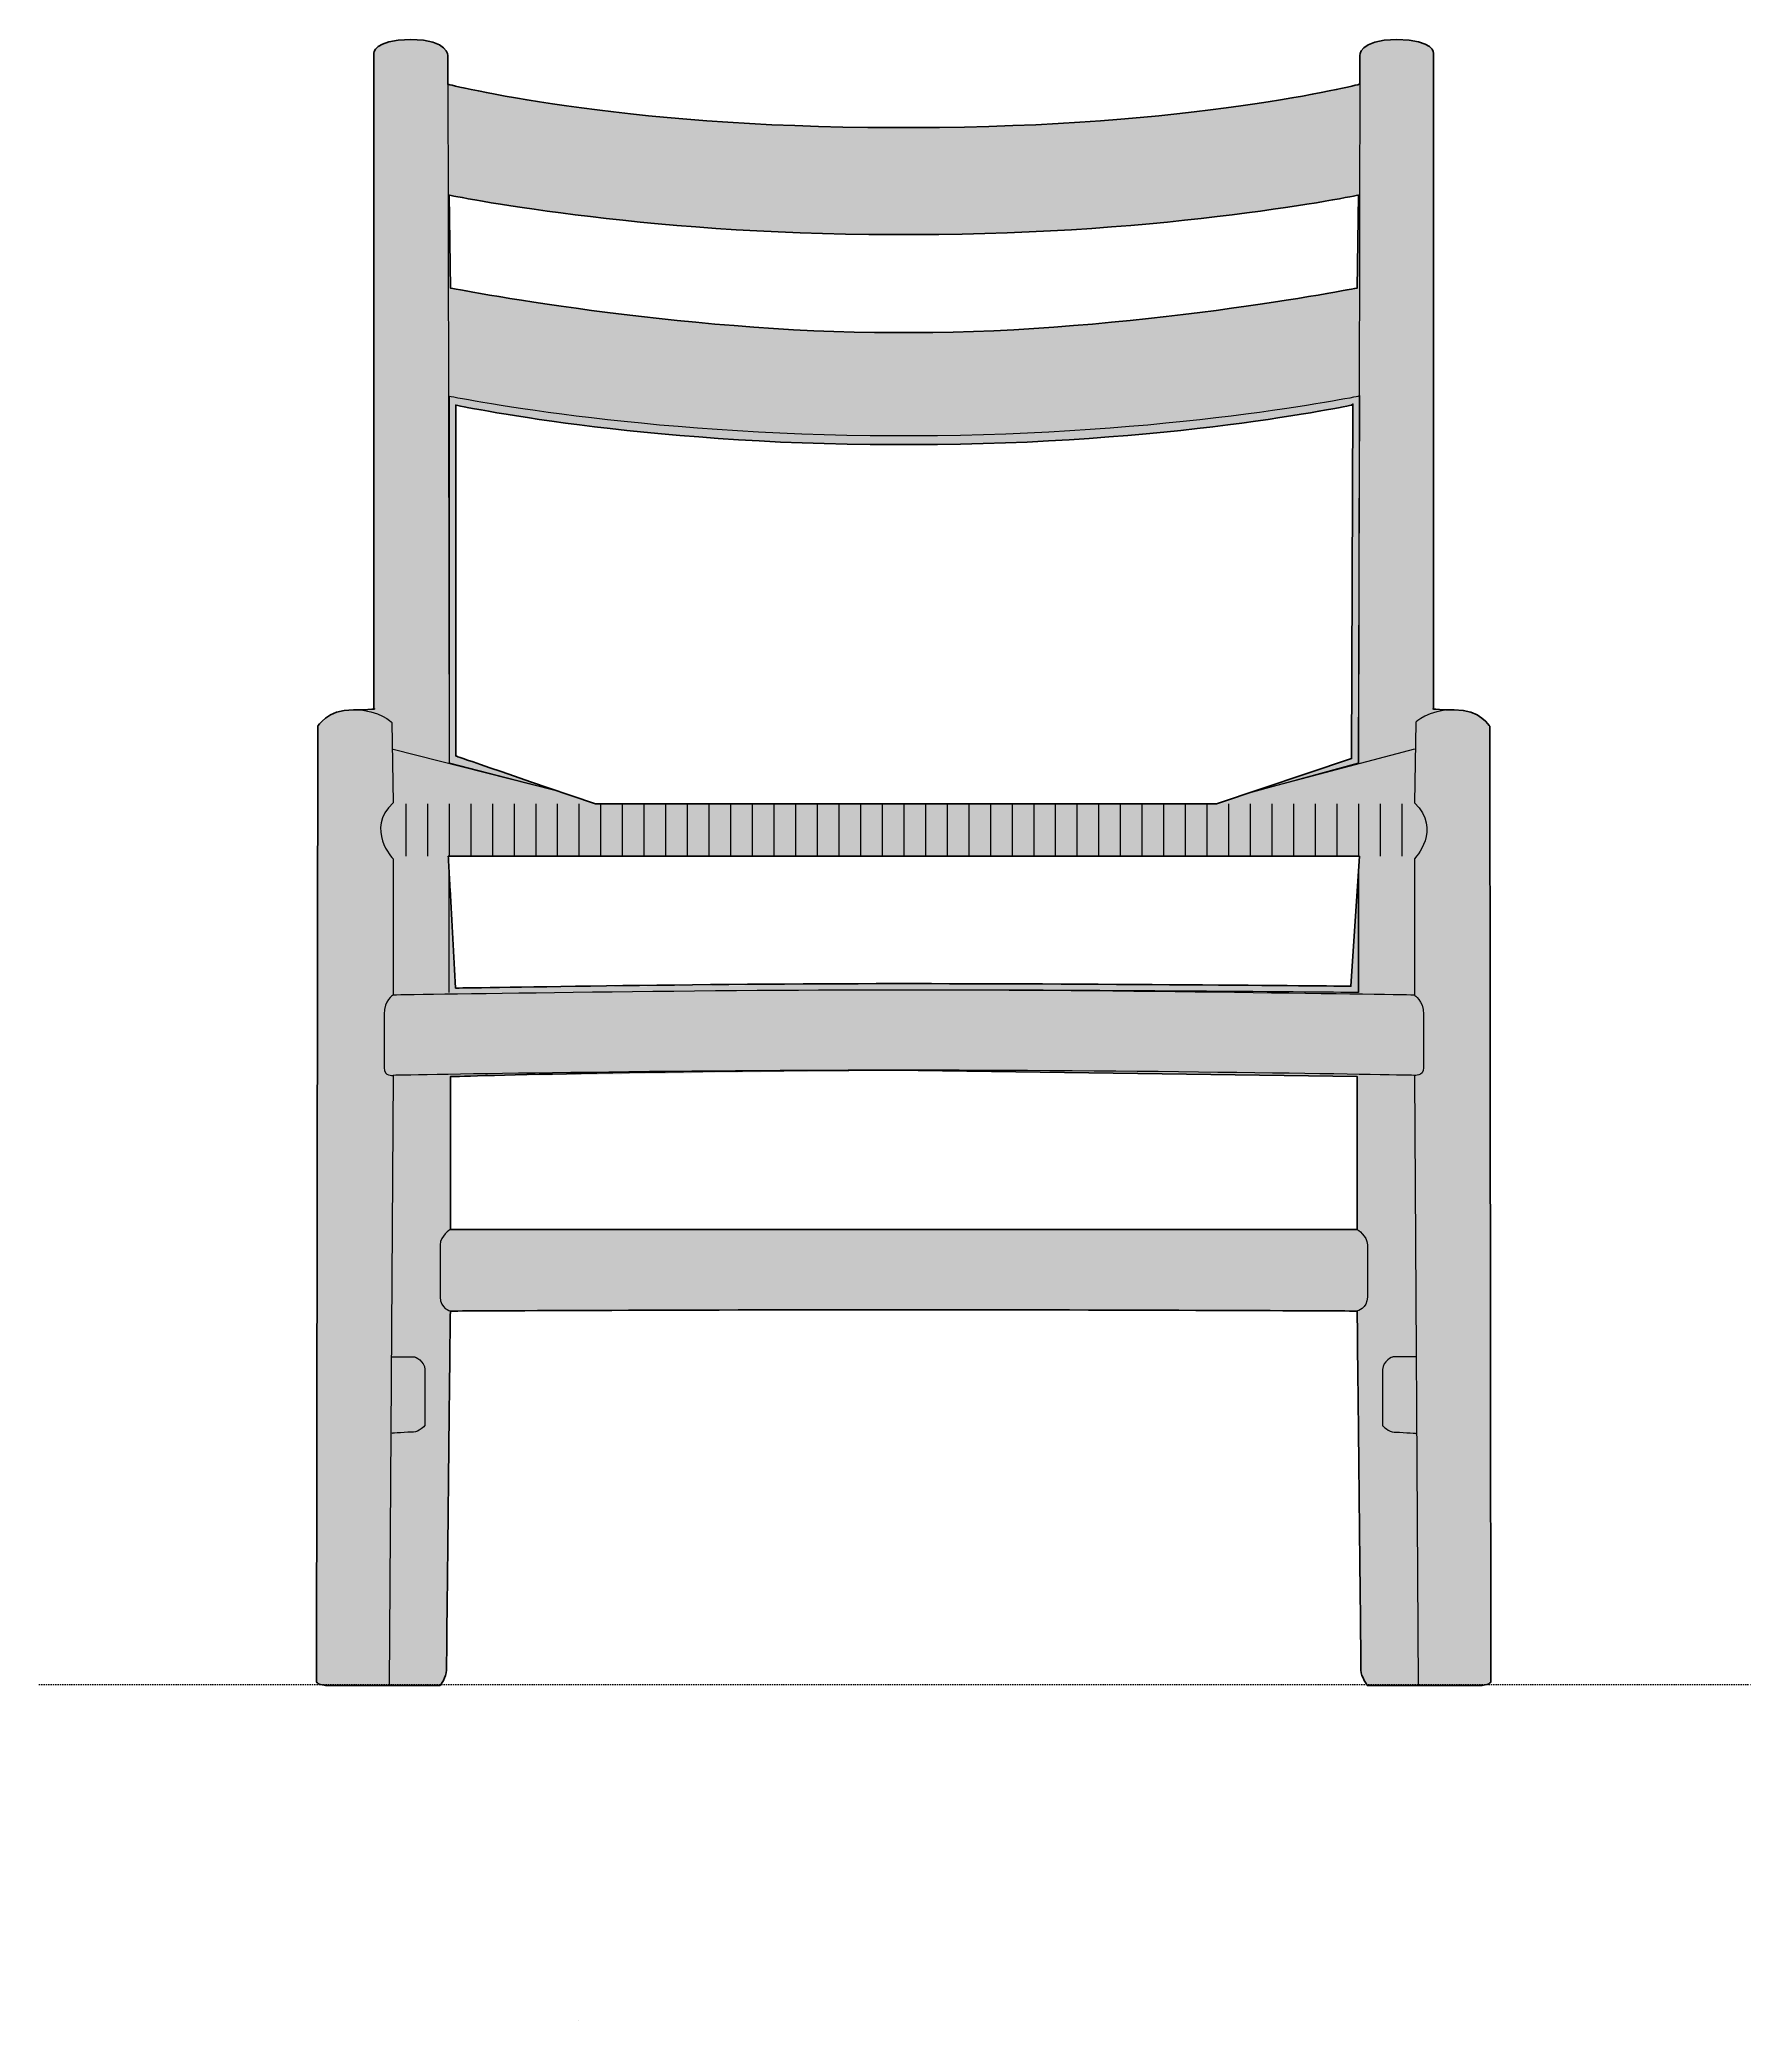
# Model space of a CAD drawing. Header units: millimetres. Extents: x 0 to 1796, y -894 to 802.
# Drawn here: x 0 to 814, y -160 to 783 of the extents above; entities that cross this region are included whole.
import ezdxf

# ---------------------------------------------------------------- set-up
doc = ezdxf.new("R2010")
doc.units = ezdxf.units.MM
doc.linetypes.add('Dots', pattern=[1, 0, -1])
doc.layers.add('Blocks', color=7, linetype='Continuous')
doc.layers.add('Blocks$Fill', color=7, linetype='Continuous', true_color=0xffffff)
for name, color, linetype, lineweight, true_color in [('Blocks$Inner', 7, 'Continuous', 25, 0x007f00), ('Blocks$Outline', 7, 'Continuous', 35, 0xff3f3f), ('Groud', 7, 'Dots', 25, 0x243775)]:
    doc.layers.add(name, color=color, linetype=linetype, lineweight=lineweight, true_color=true_color)
doc.styles.add('Default', font='arial.ttf')

# ---------------------------------------------------------------- blocks, each defined once
blk = doc.blocks.new('CH47 Front')
at = {"layer": 'Blocks$Fill'}
h = blk.add_hatch(color=256, dxfattribs=at)
h.paths.add_polyline_path([(243.16, -27.75), (243.15, -27.73), (243.11, -27.66), (243.04, -27.56), (242.95, -27.41), (242.83, -27.23), (242.68, -27.02), (242.51, -26.79), (242.3, -26.52), (242.06, -26.23), (241.79, -25.92), (241.48, -25.6), (241.15, -25.26), (240.77, -24.91), (240.37, -24.55), (239.93, -24.18), (239.69, -24), (239.45, -23.81), (239.19, -23.63), (238.93, -23.44), (238.66, -23.26), (238.38, -23.08), (238.09, -22.89), (237.78, -22.72), (237.47, -22.54), (237.15, -22.36), (236.82, -22.19), (236.48, -22.02), (236.13, -21.86), (235.76, -21.7), (235.39, -21.54), (235.01, -21.39), (234.61, -21.24), (234.21, -21.1), (233.79, -20.97), (233.37, -20.84), (232.93, -20.71), (232.48, -20.6), (232.02, -20.49), (231.55, -20.39), (231.07, -20.29), (230.57, -20.21), (230.06, -20.13), (229.55, -20.06), (229.02, -20.01), (228.47, -19.96), (227.92, -19.92), (227.35, -19.89), (226.78, -19.88), (226.19, -19.87), (222.11, -19.84), (219.3, -19.77), (218.29, -19.73), (217.52, -19.68), (217.21, -19.65), (216.95, -19.62), (216.74, -19.6), (216.64, -19.58), (216.56, -19.57), (216.49, -19.55), (216.42, -19.54), (216.37, -19.52), (216.34, -19.52), (216.32, -19.51), (216.3, -19.5), (216.28, -19.5), (216.26, -19.49), (216.25, -19.49), (216.24, -19.48), (216.24, -19.48), (216.23, -19.48), (216.22, -19.47), (216.22, -19.47), (216.21, -19.47), (216.21, -19.46), (216.2, -19.46), (216.2, -19.46), (216.19, -19.45), (216.19, -19.45), (216.19, -19.45), (216.18, -19.44), (216.18, -19.44), (216.18, -19.44), (216.18, -19.43), (216.17, -19.43), (216.17, -19.43), (216.17, -19.42), (216.17, -19.42), (216.17, -19.42), (216.17, -19.41), (216.17, -19.41), (216.17, -19.41), (216.17, -19.4), (216.17, -19.4), (216.17, -19.4), (216.17, -19.4), (216.18, -19.39), (216.18, -19.39), (216.18, -19.39), (216.18, -19.38), (216.18, -19.38), (216.19, -19.38), (216.19, -19.38), (216.19, -19.37), (216.2, -19.37), (216.2, -19.37), (216.2, -19.36), (216.21, -19.36), (216.21, -19.36), (216.22, -19.36), (216.22, -19.35), (216.22, -19.35), (216.23, -19.35), (216.24, -19.34), (216.25, -19.34), (216.26, -19.33), (216.27, -19.33), (216.28, -19.32), (216.29, -19.32), (216.31, -19.31), (216.34, -19.3), (216.36, -19.3), (216.38, -19.29), (216.42, -19.28), (216.46, -19.27), (216.49, -19.26), (216.49, -19.25), (216.49, 292.35), (216.49, 292.35), (216.49, 292.35), (216.49, 292.37), (216.49, 292.39), (216.49, 292.42), (216.49, 292.46), (216.49, 292.51), (216.48, 292.57), (216.48, 292.63), (216.47, 292.71), (216.46, 292.79), (216.44, 292.87), (216.42, 292.96), (216.4, 293.06), (216.37, 293.17), (216.34, 293.28), (216.3, 293.39), (216.25, 293.51), (216.2, 293.63), (216.14, 293.76), (216.11, 293.83), (216.07, 293.89), (216.04, 293.96), (216, 294.03), (215.96, 294.1), (215.91, 294.17), (215.87, 294.24), (215.82, 294.31), (215.77, 294.39), (215.72, 294.46), (215.66, 294.53), (215.61, 294.61), (215.55, 294.68), (215.49, 294.76), (215.42, 294.83), (215.35, 294.91), (215.21, 295.06), (215.06, 295.22), (214.89, 295.37), (214.71, 295.53), (214.52, 295.68), (214.31, 295.84), (214.09, 296), (213.86, 296.15), (213.61, 296.31), (213.35, 296.46), (213.07, 296.61), (212.77, 296.76), (212.46, 296.91), (212.13, 297.05), (211.79, 297.2), (211.42, 297.33), (211.04, 297.47), (210.64, 297.6), (210.22, 297.73), (209.78, 297.86), (209.33, 297.98), (208.85, 298.09), (208.35, 298.2), (207.83, 298.3), (207.28, 298.4), (206.13, 298.58), (204.88, 298.73), (203.54, 298.85), (202.1, 298.94), (200.56, 299), (198.91, 299.02), (197.25, 299), (195.71, 298.93), (194.27, 298.82), (192.93, 298.68), (192.29, 298.59), (191.68, 298.5), (191.09, 298.4), (190.53, 298.29), (189.99, 298.17), (189.46, 298.05), (188.96, 297.92), (188.48, 297.79), (188.03, 297.65), (187.59, 297.5), (187.17, 297.35), (186.77, 297.19), (186.39, 297.03), (186.02, 296.86), (185.68, 296.7), (185.35, 296.52), (185.04, 296.35), (184.74, 296.17), (184.46, 295.99), (184.2, 295.81), (183.95, 295.63), (183.72, 295.45), (183.5, 295.26), (183.29, 295.08), (183.1, 294.89), (182.92, 294.71), (182.75, 294.53), (182.6, 294.34), (182.46, 294.16), (182.32, 293.98), (182.2, 293.81), (182.09, 293.63), (181.99, 293.46), (181.9, 293.29), (181.81, 293.13), (181.74, 292.97), (181.67, 292.81), (181.61, 292.66), (181.56, 292.51), (181.51, 292.37), (181.47, 292.23), (181.44, 292.1), (181.41, 291.98), (181.39, 291.87), (181.37, 291.76), (181.35, 291.66), (181.34, 291.56), (181.33, 291.48), (181.33, 291.4), (181.32, 291.33), (181.32, 291.27), (181.32, 291.23), (181.32, 291.19), (181.32, 291.16), (181.32, 291.14), (181.32, 291.14), (181.32, 291.14), (181.32, 277.8), (181.32, 277.8), (181.32, 277.8), (181.32, 277.8), (177.63, 276.92), (166.75, 274.58), (149.03, 271.28), (124.79, 267.5), (94.35, 263.71), (58.05, 260.41), (37.79, 259.09), (16.2, 258.07), (-6.7, 257.42), (-30.87, 257.19), (-30.87, 257.19), (-40.42, 257.19), (-64.58, 257.42), (-87.48, 258.07), (-109.07, 259.09), (-129.33, 260.41), (-165.63, 263.71), (-196.07, 267.5), (-220.31, 271.28), (-238.03, 274.58), (-248.91, 276.92), (-252.6, 277.8), (-252.6, 277.8), (-252.6, 291.14), (-252.6, 291.14), (-252.6, 291.16), (-252.6, 291.19), (-252.6, 291.23), (-252.6, 291.27), (-252.6, 291.33), (-252.61, 291.4), (-252.61, 291.48), (-252.62, 291.56), (-252.63, 291.66), (-252.65, 291.76), (-252.67, 291.87), (-252.69, 291.98), (-252.72, 292.1), (-252.75, 292.23), (-252.79, 292.37), (-252.84, 292.51), (-252.89, 292.66), (-252.95, 292.81), (-253.02, 292.97), (-253.09, 293.13), (-253.18, 293.29), (-253.27, 293.46), (-253.37, 293.63), (-253.48, 293.81), (-253.6, 293.98), (-253.74, 294.16), (-253.88, 294.34), (-254.03, 294.53), (-254.2, 294.71), (-254.38, 294.89), (-254.57, 295.08), (-254.78, 295.26), (-255, 295.45), (-255.23, 295.63), (-255.48, 295.81), (-255.74, 295.99), (-256.02, 296.17), (-256.32, 296.35), (-256.63, 296.52), (-256.96, 296.7), (-257.3, 296.86), (-257.67, 297.03), (-258.05, 297.19), (-258.45, 297.35), (-258.87, 297.5), (-259.31, 297.65), (-259.76, 297.79), (-260.24, 297.92), (-260.74, 298.05), (-261.26, 298.17), (-261.81, 298.29), (-262.37, 298.4), (-262.96, 298.5), (-263.57, 298.59), (-264.21, 298.68), (-265.55, 298.82), (-266.99, 298.93), (-268.53, 299), (-270.18, 299.02), (-271.84, 299), (-273.38, 298.94), (-274.82, 298.85), (-276.16, 298.73), (-277.41, 298.58), (-278.56, 298.4), (-279.1, 298.3), (-279.63, 298.2), (-280.13, 298.09), (-280.61, 297.98), (-281.06, 297.86), (-281.5, 297.73), (-281.92, 297.6), (-282.32, 297.47), (-282.7, 297.33), (-283.07, 297.2), (-283.41, 297.05), (-283.74, 296.91), (-284.05, 296.76), (-284.35, 296.61), (-284.63, 296.46), (-284.89, 296.31), (-285.14, 296.15), (-285.37, 296), (-285.59, 295.84), (-285.8, 295.68), (-285.99, 295.53), (-286.17, 295.37), (-286.33, 295.22), (-286.49, 295.06), (-286.63, 294.91), (-286.7, 294.83), (-286.77, 294.76), (-286.83, 294.68), (-286.89, 294.61), (-286.94, 294.53), (-287, 294.46), (-287.05, 294.39), (-287.1, 294.31), (-287.15, 294.24), (-287.19, 294.17), (-287.24, 294.1), (-287.28, 294.03), (-287.32, 293.96), (-287.35, 293.89), (-287.39, 293.83), (-287.42, 293.76), (-287.48, 293.63), (-287.53, 293.51), (-287.58, 293.39), (-287.62, 293.28), (-287.65, 293.17), (-287.68, 293.06), (-287.7, 292.96), (-287.72, 292.87), (-287.74, 292.79), (-287.75, 292.71), (-287.76, 292.63), (-287.76, 292.57), (-287.77, 292.51), (-287.77, 292.46), (-287.77, 292.42), (-287.77, 292.39), (-287.77, 292.37), (-287.77, 292.35), (-287.77, 292.35), (-287.77, 292.33), (-287.77, -19.26), (-287.77, -19.26), (-287.73, -19.27), (-287.7, -19.28), (-287.66, -19.29), (-287.64, -19.3), (-287.62, -19.3), (-287.59, -19.31), (-287.57, -19.32), (-287.56, -19.32), (-287.55, -19.33), (-287.54, -19.33), (-287.53, -19.34), (-287.52, -19.34), (-287.51, -19.35), (-287.5, -19.35), (-287.5, -19.35), (-287.49, -19.36), (-287.49, -19.36), (-287.49, -19.36), (-287.48, -19.36), (-287.48, -19.37), (-287.48, -19.37), (-287.47, -19.37), (-287.47, -19.38), (-287.47, -19.38), (-287.46, -19.38), (-287.46, -19.38), (-287.46, -19.39), (-287.46, -19.39), (-287.46, -19.39), (-287.45, -19.4), (-287.45, -19.4), (-287.45, -19.4), (-287.45, -19.4), (-287.45, -19.41), (-287.45, -19.41), (-287.45, -19.41), (-287.45, -19.42), (-287.45, -19.42), (-287.45, -19.42), (-287.45, -19.43), (-287.45, -19.43), (-287.46, -19.43), (-287.46, -19.44), (-287.46, -19.44), (-287.46, -19.44), (-287.47, -19.45), (-287.47, -19.45), (-287.47, -19.45), (-287.48, -19.46), (-287.48, -19.46), (-287.49, -19.46), (-287.49, -19.47), (-287.5, -19.47), (-287.5, -19.47), (-287.51, -19.48), (-287.52, -19.48), (-287.52, -19.48), (-287.53, -19.49), (-287.54, -19.49), (-287.56, -19.5), (-287.58, -19.5), (-287.6, -19.51), (-287.62, -19.52), (-287.65, -19.52), (-287.7, -19.54), (-287.77, -19.55), (-287.84, -19.57), (-287.92, -19.58), (-288.02, -19.6), (-288.23, -19.62), (-288.49, -19.65), (-288.8, -19.68), (-289.57, -19.73), (-290.58, -19.77), (-293.39, -19.84), (-297.47, -19.87), (-298.06, -19.88), (-298.63, -19.89), (-299.2, -19.92), (-299.75, -19.96), (-300.3, -20.01), (-300.83, -20.06), (-301.34, -20.13), (-301.85, -20.21), (-302.35, -20.29), (-302.83, -20.39), (-303.3, -20.49), (-303.76, -20.6), (-304.21, -20.71), (-304.65, -20.84), (-305.07, -20.97), (-305.49, -21.1), (-305.89, -21.24), (-306.29, -21.39), (-306.67, -21.54), (-307.04, -21.7), (-307.41, -21.86), (-307.76, -22.02), (-308.1, -22.19), (-308.43, -22.36), (-308.75, -22.54), (-309.06, -22.72), (-309.37, -22.89), (-309.66, -23.08), (-309.94, -23.26), (-310.21, -23.44), (-310.47, -23.63), (-310.73, -23.81), (-310.97, -24), (-311.21, -24.18), (-311.65, -24.55), (-312.06, -24.91), (-312.43, -25.26), (-312.77, -25.6), (-313.07, -25.92), (-313.34, -26.23), (-313.58, -26.52), (-313.79, -26.79), (-313.97, -27.02), (-314.11, -27.23), (-314.23, -27.41), (-314.33, -27.56), (-314.39, -27.66), (-314.44, -27.75), (-314.44, -27.75), (-314.44, -27.77), (-315.05, -482.44), (-315.05, -482.44), (-315.05, -482.44), (-315.04, -482.45), (-315.04, -482.45), (-315.04, -482.46), (-315.03, -482.47), (-315.03, -482.49), (-315.02, -482.5), (-315.01, -482.52), (-315, -482.54), (-314.99, -482.56), (-314.97, -482.59), (-314.95, -482.61), (-314.94, -482.64), (-314.91, -482.67), (-314.89, -482.7), (-314.87, -482.73), (-314.84, -482.76), (-314.81, -482.79), (-314.77, -482.83), (-314.74, -482.86), (-314.7, -482.9), (-314.66, -482.94), (-314.61, -482.98), (-314.57, -483.02), (-314.52, -483.06), (-314.46, -483.1), (-314.4, -483.14), (-314.34, -483.18), (-314.28, -483.23), (-314.21, -483.27), (-314.14, -483.31), (-314.06, -483.35), (-313.98, -483.4), (-313.9, -483.44), (-313.81, -483.48), (-313.72, -483.52), (-313.62, -483.56), (-313.52, -483.61), (-313.41, -483.65), (-313.3, -483.69), (-313.19, -483.73), (-313.06, -483.77), (-312.81, -483.84), (-312.53, -483.91), (-312.23, -483.98), (-311.91, -484.04), (-311.57, -484.09), (-311.2, -484.14), (-310.81, -484.18), (-310.4, -484.22), (-309.95, -484.24), (-309.48, -484.26), (-308.98, -484.26), (-280.57, -484.26), (-256.24, -484.26), (-256.24, -484.26), (-256.11, -484.07), (-255.77, -483.55), (-255.54, -483.19), (-255.28, -482.76), (-255.01, -482.28), (-254.73, -481.76), (-254.44, -481.2), (-254.17, -480.62), (-254.04, -480.32), (-253.91, -480.02), (-253.79, -479.71), (-253.68, -479.4), (-253.58, -479.09), (-253.49, -478.78), (-253.41, -478.47), (-253.37, -478.32), (-253.34, -478.17), (-253.31, -478.02), (-253.28, -477.87), (-253.26, -477.72), (-253.24, -477.57), (-253.23, -477.42), (-253.22, -477.27), (-253.21, -477.13), (-253.21, -476.99), (-252.3, -390.37), (-251.39, -306.02), (-251.39, -306.02), (-250.6, -306.02), (-250.6, -306.02), (-39.81, -305.42), (-39.81, -305.42), (-31.47, -305.42), (110.98, -305.72), (179.32, -306.02), (179.32, -306.02), (180.11, -306.02), (180.11, -306.03), (181.93, -476.99), (181.93, -477.13), (181.94, -477.27), (181.95, -477.42), (181.96, -477.57), (181.98, -477.72), (182.01, -477.87), (182.03, -478.02), (182.06, -478.17), (182.09, -478.32), (182.13, -478.47), (182.21, -478.78), (182.3, -479.09), (182.4, -479.4), (182.51, -479.71), (182.63, -480.02), (182.76, -480.32), (182.89, -480.62), (183.16, -481.2), (183.45, -481.76), (183.73, -482.28), (184, -482.76), (184.26, -483.19), (184.49, -483.55), (184.83, -484.07), (184.96, -484.26), (184.96, -484.26), (237.71, -484.26), (238.2, -484.26), (238.67, -484.24), (239.11, -484.22), (239.53, -484.18), (239.92, -484.14), (240.29, -484.09), (240.63, -484.04), (240.95, -483.98), (241.25, -483.91), (241.53, -483.84), (241.78, -483.77), (241.9, -483.73), (242.02, -483.69), (242.13, -483.65), (242.24, -483.61), (242.34, -483.56), (242.44, -483.52), (242.53, -483.48), (242.62, -483.44), (242.7, -483.4), (242.78, -483.35), (242.86, -483.31), (242.93, -483.27), (243, -483.23), (243.06, -483.18), (243.12, -483.14), (243.18, -483.1), (243.24, -483.06), (243.29, -483.02), (243.33, -482.98), (243.38, -482.94), (243.42, -482.9), (243.46, -482.86), (243.49, -482.83), (243.53, -482.79), (243.56, -482.76), (243.59, -482.73), (243.61, -482.7), (243.63, -482.67), (243.66, -482.64), (243.67, -482.61), (243.69, -482.59), (243.71, -482.56), (243.72, -482.54), (243.73, -482.52), (243.74, -482.5), (243.75, -482.49), (243.75, -482.47), (243.76, -482.46), (243.76, -482.45), (243.76, -482.45), (243.77, -482.44), (243.77, -482.44), (243.77, -482.42)], flags=0)
h.paths.add_polyline_path([(-252, 225.05), (-247.9, 224.25), (-236.08, 222.12), (-217.21, 219.11), (-191.98, 215.66), (-161.06, 212.21), (-125.14, 209.2), (-84.9, 207.07), (-63.37, 206.47), (-41.02, 206.26), (-41.02, 206.26), (-30.26, 206.26), (-7.91, 206.47), (13.62, 207.07), (53.86, 209.2), (89.78, 212.21), (120.7, 215.66), (145.93, 219.11), (164.8, 222.12), (180.46, 225), (180.72, 225.05), (180.72, 225.05), (180.11, 180.8), (180.11, 180.8), (161.54, 177.48), (140.34, 174.08), (112.97, 170.19), (80.77, 166.29), (45.07, 162.9), (26.32, 161.54), (7.21, 160.49), (-12.11, 159.82), (-31.47, 159.58), (-31.47, 159.58), (-39.81, 159.58), (-59.17, 159.82), (-78.49, 160.49), (-97.61, 161.54), (-116.35, 162.9), (-152.05, 166.29), (-184.25, 170.19), (-211.62, 174.08), (-246.52, 179.89), (-251.39, 180.8), (-251.39, 180.8)], flags=0)
h.paths.add_polyline_path([(-40.42, -191.44), (-251.39, -194.47), (-251.39, -194.47), (-251.39, -267.22), (-251.38, -267.22), (-32.08, -267.22), (109.71, -267.22), (180.11, -267.22), (180.11, -267.22), (180.11, -194.47), (180.1, -194.47)], flags=0)
h.paths.add_polyline_path([(113.13, -64.73), (177.47, -43.13), (177.47, -43.12), (178.06, 125.56), (178.06, 125.56), (177.47, 125.09), (177.47, 125.09), (173.47, 124.29), (161.89, 122.16), (143.36, 119.15), (118.55, 115.7), (88.07, 112.25), (52.58, 109.24), (12.73, 107.11), (-8.64, 106.51), (-30.87, 106.3), (-30.87, 106.3), (-30.87, 106.3), (-30.87, 106.3), (-30.89, 106.3), (-30.97, 106.3), (-31.28, 106.3), (-32.36, 106.3), (-35.64, 106.3), (-38.92, 106.3), (-40, 106.3), (-40.31, 106.3), (-40.39, 106.3), (-40.41, 106.3), (-40.41, 106.3), (-40.41, 106.3), (-40.42, 106.3), (-62.64, 106.51), (-84.01, 107.11), (-123.87, 109.24), (-159.37, 112.25), (-189.86, 115.7), (-214.69, 119.15), (-233.22, 122.16), (-248.56, 125.04), (-248.82, 125.09), (-248.82, 125.09), (-248.82, -41.88), (-248.82, -41.88), (-182.4, -64.73)], flags=0)
h.paths.add_polyline_path([(181.15, -89.59), (177.14, -151.44), (177.13, -151.44), (-30.87, -150.22), (-30.87, -150.22), (-30.87, -150.22), (-30.87, -150.22), (-30.89, -150.22), (-30.97, -150.22), (-31.28, -150.22), (-32.36, -150.22), (-35.64, -150.22), (-38.92, -150.22), (-40, -150.22), (-40.31, -150.22), (-40.39, -150.22), (-40.41, -150.22), (-40.41, -150.22), (-40.41, -150.22), (-40.42, -150.22), (-248.93, -152.35), (-252.36, -89.59)], flags=0)
at = {"layer": 'Blocks$Inner'}
for p, q in [((-278.67, -38.66), (-201.63, -58.12)), ((207.39, -38.66), (130.47, -58.91)), ((-272.61, -64.73), (-272.61, -89.59)), ((-262.31, -64.73), (-262.31, -89.59)), ((-252, -64.73), (-252, -89.59)), ((-241.7, -64.73), (-241.7, -89.59)), ((-231.4, -64.73), (-231.4, -89.59)), ((-221.1, -64.73), (-221.1, -89.59)), ((-210.79, -64.73), (-210.79, -89.59)), ((-200.49, -64.73), (-200.49, -89.59)), ((-190.19, -64.73), (-190.19, -89.59)), ((-179.88, -64.73), (-179.88, -89.59)), ((-169.58, -64.73), (-169.58, -89.59)), ((-159.27, -64.73), (-159.27, -89.59)), ((-148.97, -64.73), (-148.97, -89.59)), ((-138.67, -64.73), (-138.67, -89.59)), ((-128.37, -64.73), (-128.37, -89.59)), ((-118.07, -64.73), (-118.07, -89.59)), ((-107.76, -64.73), (-107.76, -89.59)), ((-97.46, -64.73), (-97.46, -89.59)), ((-87.15, -64.73), (-87.15, -89.59)), ((-76.85, -64.73), (-76.85, -89.59)), ((-66.55, -64.73), (-66.55, -89.59)), ((-56.25, -64.73), (-56.25, -89.59)), ((-45.95, -64.73), (-45.95, -89.59)), ((-35.64, -64.73), (-35.64, -89.59)), ((-25.34, -64.73), (-25.34, -89.59)), ((-15.03, -64.73), (-15.03, -89.59)), ((-4.73, -64.73), (-4.73, -89.59)), ((5.57, -64.73), (5.57, -89.59)), ((15.88, -64.73), (15.88, -89.59)), ((26.18, -64.73), (26.18, -89.59)), ((36.48, -64.73), (36.48, -89.59)), ((46.78, -64.73), (46.78, -89.59)), ((57.09, -64.73), (57.09, -89.59)), ((67.39, -64.73), (67.39, -89.59)), ((77.69, -64.73), (77.69, -89.59)), ((88, -64.73), (88, -89.59)), ((98.3, -64.73), (98.3, -89.59)), ((108.6, -64.73), (108.6, -89.59)), ((118.9, -64.73), (118.9, -89.59)), ((129.21, -64.73), (129.21, -89.59)), ((139.51, -64.73), (139.51, -89.59)), ((149.81, -64.73), (149.81, -89.59)), ((160.12, -64.73), (160.12, -89.59)), ((170.42, -64.73), (170.42, -89.59)), ((180.72, -64.73), (180.72, -89.59)), ((191.03, -64.73), (191.03, -89.59)), ((201.33, -64.73), (201.33, -89.59)), ((-252, -154.46), (-252, -96.26)), ((180.72, -154.46), (180.72, -96.26))]:
    blk.add_line(p, q, dxfattribs=at)
for points, knots in [([(-287.77, -19.26), (-287.77, -19.26), (-287.77, 292.35), (-287.77, 292.35), (-287.77, 292.35), (-288.37, 299.02), (-270.18, 299.02), (-252, 299.02), (-252.6, 291.14), (-252.6, 291.14), (-252.6, 291.14), (-252, -45.11), (-252, -45.11)], [0, 0, 0, 0, 1, 1, 1, 2, 2, 2, 3, 3, 3, 4, 4, 4, 4]), ([(216.49, -19.26), (216.49, -19.26), (216.49, 292.35), (216.49, 292.35), (216.49, 292.35), (217.09, 299.02), (198.91, 299.02), (180.72, 299.02), (181.32, 291.14), (181.32, 291.14), (181.32, 291.14), (180.72, -45.11), (180.72, -45.11)], [0, 0, 0, 0, 1, 1, 1, 2, 2, 2, 3, 3, 3, 4, 4, 4, 4]), ([(181.32, 277.8), (181.32, 277.8), (101.3, 257.19), (-30.87, 257.19), (-30.87, 257.19), (-40.42, 257.19), (-40.42, 257.19), (-172.58, 257.19), (-252.6, 277.8), (-252.6, 277.8)], [0, 0, 0, 0, 1, 1, 1, 2, 2, 2, 3, 3, 3, 3]), ([(130.47, -58.91), (130.47, -58.91), (180.72, -45.11), (180.72, -45.11), (180.72, -45.11), (181.31, 129.73), (181.31, 129.73), (181.31, 129.73), (180.72, 129.27), (180.72, 129.27), (180.72, 129.27), (89.78, 110.48), (-30.87, 110.48), (-30.87, 110.48), (-40.42, 110.48), (-40.42, 110.48), (-161.06, 110.48), (-252, 129.27), (-252, 129.27), (-252, 129.27), (-252, -45.11), (-252, -45.11), (-252, -45.11), (-201.63, -58.12), (-201.63, -58.12)], [0, 0, 0, 0, 1, 1, 1, 2, 2, 2, 3, 3, 3, 4, 4, 4, 5, 5, 5, 6, 6, 6, 7, 7, 7, 8, 8, 8, 8]), ([(180.72, 129.27), (180.72, 129.27), (89.78, 110.48), (-30.87, 110.48), (-30.87, 110.48), (-40.42, 110.48), (-40.42, 110.48), (-161.06, 110.48), (-252, 129.27), (-252, 129.27)], [0, 0, 0, 0, 1, 1, 1, 2, 2, 2, 3, 3, 3, 3]), ([(-251.39, -194.47), (-251.39, -194.47), (-251.39, -267.22), (-251.39, -267.22), (-251.39, -267.22), (-256.24, -270.25), (-256.24, -274.5), (-256.24, -278.74), (-256.24, -293.9), (-256.24, -299.35), (-256.24, -304.81), (-251.39, -306.02), (-251.39, -306.02), (-251.39, -306.02), (-253.21, -473.96), (-253.21, -476.99), (-253.21, -480.02), (-256.24, -484.26), (-256.24, -484.26), (-256.24, -484.26), (-303.53, -484.26), (-308.98, -484.26), (-314.44, -484.26), (-315.05, -482.44), (-315.05, -482.44), (-315.05, -482.44), (-314.44, -27.75), (-314.44, -27.75), (-314.44, -27.75), (-310.2, -19.87), (-297.47, -19.87), (-284.73, -19.87), (-279.28, -25.93), (-279.28, -25.93), (-279.28, -25.93), (-278.67, -64.13), (-278.67, -64.13), (-292.01, -76.86), (-278.67, -90.8), (-278.67, -90.8), (-278.67, -90.8), (-278.67, -155.67), (-278.67, -155.67), (-278.67, -155.67), (-282.92, -158.1), (-282.92, -164.76), (-282.92, -171.43), (-282.92, -185.98), (-282.92, -190.23), (-282.92, -194.47), (-278.67, -193.87), (-278.67, -193.87), (-278.67, -193.87), (-280.49, -484.26), (-280.49, -484.26)], [0, 0, 0, 0, 1, 1, 1, 2, 2, 2, 3, 3, 3, 4, 4, 4, 5, 5, 5, 6, 6, 6, 7, 7, 7, 8, 8, 8, 9, 9, 9, 10, 10, 10, 11, 11, 11, 12, 12, 12, 13, 13, 13, 14, 14, 14, 15, 15, 15, 16, 16, 16, 17, 17, 17, 18, 18, 18, 18]), ([(180.11, -194.47), (180.11, -194.47), (180.11, -267.22), (180.11, -267.22), (180.11, -267.22), (184.96, -270.25), (184.96, -274.5), (184.96, -278.74), (184.96, -293.9), (184.96, -299.35), (184.96, -304.81), (180.11, -306.02), (180.11, -306.02), (180.11, -306.02), (181.93, -473.96), (181.93, -476.99), (181.93, -480.02), (184.96, -484.26), (184.96, -484.26), (184.96, -484.26), (232.25, -484.26), (237.71, -484.26), (243.16, -484.26), (243.77, -482.44), (243.77, -482.44), (243.77, -482.44), (243.16, -27.75), (243.16, -27.75), (243.16, -27.75), (238.92, -19.87), (226.19, -19.87), (213.45, -19.87), (208, -25.93), (208, -25.93), (208, -25.93), (207.39, -64.13), (207.39, -64.13), (220.73, -76.86), (207.39, -90.8), (207.39, -90.8), (207.39, -90.8), (207.39, -155.67), (207.39, -155.67), (207.39, -155.67), (211.64, -158.1), (211.64, -164.76), (211.64, -171.43), (211.64, -185.98), (211.64, -190.23), (211.64, -194.47), (207.39, -193.87), (207.39, -193.87), (207.39, -193.87), (209.21, -484.26), (209.21, -484.26)], [0, 0, 0, 0, 1, 1, 1, 2, 2, 2, 3, 3, 3, 4, 4, 4, 5, 5, 5, 6, 6, 6, 7, 7, 7, 8, 8, 8, 9, 9, 9, 10, 10, 10, 11, 11, 11, 12, 12, 12, 13, 13, 13, 14, 14, 14, 15, 15, 15, 16, 16, 16, 17, 17, 17, 18, 18, 18, 18]), ([(180.72, -96.26), (180.72, -96.26), (180.72, -154.46), (180.72, -154.46), (180.72, -154.46), (58.25, -153.25), (-30.87, -153.25), (-30.87, -153.25), (-40.42, -153.25), (-40.42, -153.25), (-129.53, -153.25), (-278.67, -155.67), (-278.67, -155.67)], [0, 0, 0, 0, 1, 1, 1, 2, 2, 2, 3, 3, 3, 4, 4, 4, 4]), ([(207.39, -155.67), (207.39, -155.67), (58.25, -153.25), (-30.87, -153.25), (-30.87, -153.25), (-40.42, -153.25), (-40.42, -153.25), (-129.53, -153.25), (-278.67, -155.67), (-278.67, -155.67)], [0, 0, 0, 0, 1, 1, 1, 2, 2, 2, 3, 3, 3, 3]), ([(207.39, -193.87), (207.39, -193.87), (84.32, -191.44), (-30.87, -191.44), (-30.87, -191.44), (-40.42, -191.44), (-40.42, -191.44), (-155.6, -191.44), (-278.67, -193.87), (-278.67, -193.87)], [0, 0, 0, 0, 1, 1, 1, 2, 2, 2, 3, 3, 3, 3]), ([(180.11, -267.22), (180.11, -267.22), (63.1, -267.22), (-32.08, -267.22), (-32.08, -267.22), (-39.2, -267.22), (-39.2, -267.22), (-134.38, -267.22), (-251.39, -267.22), (-251.39, -267.22)], [0, 0, 0, 0, 1, 1, 1, 2, 2, 2, 3, 3, 3, 3]), ([(179.32, -306.02), (179.32, -306.02), (67.35, -305.42), (-31.47, -305.42), (-31.47, -305.42), (-39.81, -305.42), (-39.81, -305.42), (-138.63, -305.42), (-250.6, -306.02), (-250.6, -306.02)], [0, 0, 0, 0, 1, 1, 1, 2, 2, 2, 3, 3, 3, 3]), ([(-279.28, -327.85), (-279.28, -327.85), (-268.36, -327.85), (-268.36, -327.85), (-268.36, -327.85), (-263.52, -329.67), (-263.52, -333.91), (-263.52, -338.15), (-263.52, -360.59), (-263.52, -360.59), (-263.52, -360.59), (-266.55, -363.62), (-268.97, -363.62), (-271.4, -363.62), (-279.28, -364.22), (-279.28, -364.22)], [0, 0, 0, 0, 1, 1, 1, 2, 2, 2, 3, 3, 3, 4, 4, 4, 5, 5, 5, 5]), ([(208, -327.85), (208, -327.85), (197.09, -327.85), (197.09, -327.85), (197.09, -327.85), (192.24, -329.67), (192.24, -333.91), (192.24, -338.15), (192.24, -360.59), (192.24, -360.59), (192.24, -360.59), (195.27, -363.62), (197.69, -363.62), (200.12, -363.62), (208, -364.22), (208, -364.22)], [0, 0, 0, 0, 1, 1, 1, 2, 2, 2, 3, 3, 3, 4, 4, 4, 5, 5, 5, 5])]:
    blk.add_open_spline(points, degree=3, knots=knots, dxfattribs=at)
at = {"layer": 'Blocks$Outline'}
for p, q in [((-182.4, -64.73), (113.13, -64.73)), ((-252.36, -89.59), (181.15, -89.59))]:
    blk.add_line(p, q, dxfattribs=at)
for points, knots in [([(243.16, -27.75), (243.16, -27.75), (238.92, -19.87), (226.19, -19.87), (213.45, -19.87), (216.49, -19.26), (216.49, -19.26), (216.49, -19.26), (216.49, 292.35), (216.49, 292.35), (216.49, 292.35), (217.09, 299.02), (198.91, 299.02), (180.72, 299.02), (181.32, 291.14), (181.32, 291.14), (181.32, 291.14), (181.32, 277.8), (181.32, 277.8), (181.32, 277.8), (181.32, 277.8), (181.32, 277.8), (181.32, 277.8), (101.3, 257.19), (-30.87, 257.19), (-30.87, 257.19), (-40.42, 257.19), (-40.42, 257.19), (-172.58, 257.19), (-252.6, 277.8), (-252.6, 277.8), (-252.6, 277.8), (-252.6, 291.14), (-252.6, 291.14), (-252.6, 291.14), (-252, 299.02), (-270.18, 299.02), (-288.37, 299.02), (-287.77, 292.35), (-287.77, 292.35), (-287.77, 292.35), (-287.77, -19.26), (-287.77, -19.26), (-287.77, -19.26), (-284.73, -19.87), (-297.47, -19.87), (-310.2, -19.87), (-314.44, -27.75), (-314.44, -27.75), (-314.44, -27.75), (-315.05, -482.44), (-315.05, -482.44), (-315.05, -482.44), (-314.44, -484.26), (-308.98, -484.26), (-303.53, -484.26), (-256.24, -484.26), (-256.24, -484.26), (-256.24, -484.26), (-253.21, -480.02), (-253.21, -476.99), (-253.21, -473.96), (-251.39, -306.02), (-251.39, -306.02), (-251.39, -306.02), (-250.6, -306.02), (-250.6, -306.02), (-250.6, -306.02), (-138.63, -305.42), (-39.81, -305.42), (-39.81, -305.42), (-31.47, -305.42), (-31.47, -305.42), (67.35, -305.42), (179.32, -306.02), (179.32, -306.02), (179.32, -306.02), (180.11, -306.02), (180.11, -306.02), (180.11, -306.02), (181.93, -473.96), (181.93, -476.99), (181.93, -480.02), (184.96, -484.26), (184.96, -484.26), (184.96, -484.26), (232.25, -484.26), (237.71, -484.26), (243.16, -484.26), (243.77, -482.44), (243.77, -482.44), (243.77, -482.44), (243.16, -27.75), (243.16, -27.75)], [0, 0, 0, 0, 1, 1, 1, 2, 2, 2, 3, 3, 3, 4, 4, 4, 5, 5, 5, 6, 6, 6, 7, 7, 7, 8, 8, 8, 9, 9, 9, 10, 10, 10, 11, 11, 11, 12, 12, 12, 13, 13, 13, 14, 14, 14, 15, 15, 15, 16, 16, 16, 17, 17, 17, 18, 18, 18, 19, 19, 19, 20, 20, 20, 21, 21, 21, 22, 22, 22, 23, 23, 23, 24, 24, 24, 25, 25, 25, 26, 26, 26, 27, 27, 27, 28, 28, 28, 29, 29, 29, 30, 30, 30, 31, 31, 31, 31]), ([(-252, 225.05), (-252, 225.05), (-162.27, 206.26), (-41.02, 206.26), (-41.02, 206.26), (-30.26, 206.26), (-30.26, 206.26), (90.99, 206.26), (180.72, 225.05), (180.72, 225.05), (180.72, 225.05), (180.11, 180.8), (180.11, 180.8), (180.11, 180.8), (71.59, 159.58), (-31.47, 159.58), (-31.47, 159.58), (-39.81, 159.58), (-39.81, 159.58), (-142.87, 159.58), (-251.39, 180.8), (-251.39, 180.8), (-251.39, 180.8), (-252, 225.05), (-252, 225.05)], [0, 0, 0, 0, 1, 1, 1, 2, 2, 2, 3, 3, 3, 4, 4, 4, 5, 5, 5, 6, 6, 6, 7, 7, 7, 8, 8, 8, 8]), ([(-40.42, 106.3), (-161.06, 106.3), (-248.82, 125.09), (-248.82, 125.09), (-248.82, 125.09), (-248.82, -41.88), (-248.82, -41.88), (-248.82, -41.88), (-182.4, -64.73)], [5, 5, 5, 5, 6, 6, 6, 7, 7, 8, 8, 8, 8]), ([(113.13, -64.73), (113.13, -64.73), (177.47, -43.13), (177.47, -43.13), (177.47, -43.13), (178.06, 125.56), (178.06, 125.56), (178.06, 125.56), (177.47, 125.09), (177.47, 125.09), (177.47, 125.09), (89.78, 106.3), (-30.87, 106.3)], [0, 0, 0, 0, 1, 1, 1, 2, 2, 2, 3, 3, 3, 4, 4, 4, 4]), ([(181.15, -89.59), (181.15, -89.59), (177.14, -151.44), (177.14, -151.44), (177.14, -151.44), (58.25, -150.22), (-30.87, -150.22)], [0, 0, 0, 0, 1, 1, 1, 2, 2, 2, 2]), ([(-40.42, -191.44), (-155.6, -191.44), (-251.39, -194.47), (-251.39, -194.47), (-251.39, -194.47), (-251.39, -267.22), (-251.39, -267.22), (-251.39, -267.22), (-134.38, -267.22), (-39.2, -267.22), (-39.2, -267.22), (-32.08, -267.22), (-32.08, -267.22), (63.1, -267.22), (180.11, -267.22), (180.11, -267.22), (180.11, -267.22), (180.11, -194.47), (180.11, -194.47), (180.11, -194.47), (-40.42, -191.44), (-40.42, -191.44)], [0, 0, 0, 0, 1, 1, 1, 2, 2, 2, 3, 3, 3, 4, 4, 4, 5, 5, 5, 6, 6, 6, 7, 7, 7, 7])]:
    blk.add_open_spline(points, degree=3, knots=knots, dxfattribs=at)
for points, degree in [([(-30.87, 106.3), (-30.87, 106.3), (-40.42, 106.3), (-40.42, 106.3)], 3), ([(-248.93, -152.35), (-252.36, -89.59)], 1), ([(-40.42, -150.22), (-128.82, -150.22), (-247.04, -152.31), (-248.93, -152.35)], 3), ([(-30.87, -150.22), (-30.87, -150.22), (-40.42, -150.22), (-40.42, -150.22)], 3)]:
    blk.add_open_spline(points, degree=degree, dxfattribs=at)
at = {"layer": 'Blocks$Inner', "insert": (-191.71, -643.58), "char_height": 0.2, "width": 3.6174, "attachment_point": 7, "style": 'Default'}
blk.add_mtext('55 cm / 21,7”', dxfattribs=at)

msp = doc.modelspace()

# ---------------------------------------------------------------- linework, layer by layer
at = {"layer": 'Groud'}
msp.add_lwpolyline([(0, 0), (814.04, 0)], dxfattribs=at)

# ---------------------------------------------------------------- block references
at = {"layer": 'Blocks'}
msp.add_blockref('CH47 Front', (446.83, 483.81), dxfattribs=at)

doc.saveas('drawing.dxf')
